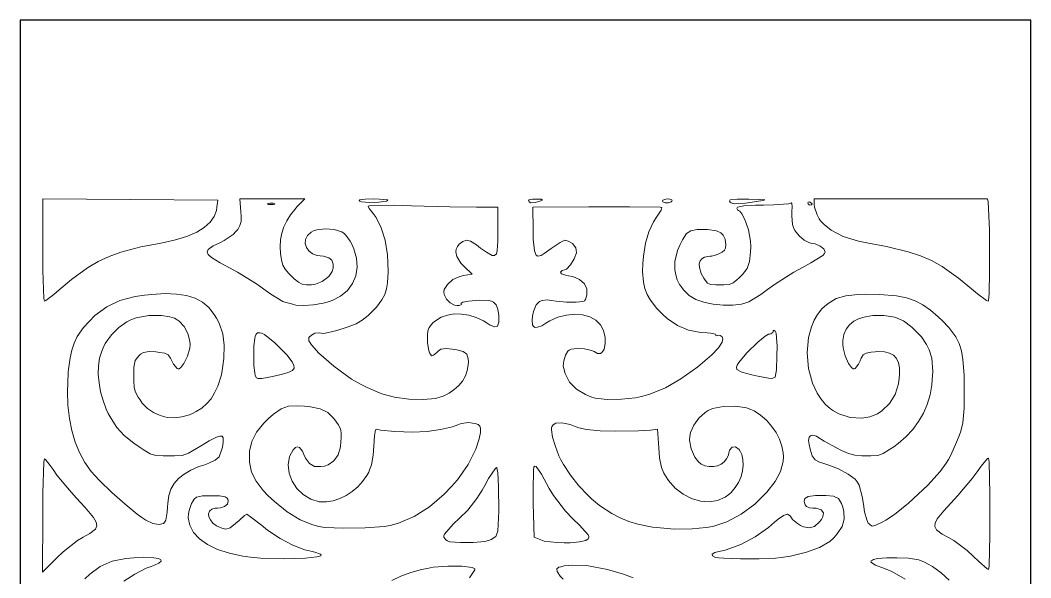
# Model space of a CAD drawing. Header units: metres. Extents: x 499 to 799, y -169 to 531.
# Drawn here: x 498.6 to 798.6, y 366 to 531.5 of the extents above; entities that cross this region are included whole.
import ezdxf

# ---------------------------------------------------------------- set-up
doc = ezdxf.new("R2010")
doc.units = ezdxf.units.M

msp = doc.modelspace()

# ---------------------------------------------------------------- linework, layer by layer
msp.add_lwpolyline([(498.59, -168.53), (798.59, -168.53), (798.59, 531.47), (498.59, 531.47)], close=True)
at = {"color": 7, "lineweight": 0}
for points in [[(505.28, 478.46), (531.23, 478.31), (557.23, 478.12), (556.98, 476.03), (556.89, 475.06), (556.16, 473.21), (554.94, 471.56), (553.24, 470.01), (551.01, 468.64), (548.29, 467.43), (545.08, 466.41), (541.34, 465.49), (539.3, 465.1), (534.39, 464.22), (528.46, 462.67), (524.96, 461.41), (521.76, 459.9), (518.6, 458.05), (513.79, 454.55), (510.19, 451.49), (508.59, 450.13), (506.21, 448.29), (505.77, 448.09), (505.58, 448.92), (505.28, 457.18), (505.28, 463.25)], [(578.85, 447.41), (577.44, 447.7), (576.52, 448.04), (573.02, 450.23), (570.93, 451.69), (568.69, 453.29), (563.11, 456.74), (560.68, 458.05), (557.91, 459.46), (555.33, 461.06), (554.36, 461.94), (554.07, 462.72), (554.41, 463.45), (555.91, 464.56), (557.81, 465.39), (559.17, 466.07), (561.79, 467.92), (562.62, 468.79), (563.15, 469.42), (563.83, 470.54), (564.13, 471.71), (564.13, 473.41), (564.08, 474.62), (563.83, 478.46), (573.46, 478.46), (583.08, 478.46), (580.84, 476.18), (580.11, 475.35), (578.8, 473.7), (577.73, 471.95), (576.86, 470.15), (576.27, 468.3), (575.88, 466.31), (575.79, 464.27), (575.88, 462.18), (576.03, 461.06), (576.18, 460.24), (576.57, 458.83), (577.25, 457.62), (578.36, 456.3), (579.09, 455.53), (579.92, 454.75), (581.18, 453.73), (582.3, 453.14), (583.56, 452.95), (584.39, 452.95), (585.02, 452.95), (586.28, 453.19), (588.18, 453.92), (590.22, 455.48), (591.19, 456.89), (591.48, 457.91), (591.53, 458.39), (591.48, 459.12), (591.09, 460.29), (590.17, 461.02), (588.66, 461.45), (587.64, 461.55), (586.77, 461.65), (585.36, 462.18), (584.24, 463.06), (583.56, 464.08), (583.22, 465.24), (583.32, 466.46), (583.9, 467.58), (584.92, 468.55), (585.65, 468.94), (586.62, 469.33), (589.15, 469.57), (591.82, 469.37), (594.06, 468.69), (594.79, 468.21), (595.27, 467.67), (596.49, 465.97), (597.02, 465.05), (597.65, 463.69), (598.43, 460.92), (598.62, 458.2), (598.19, 455.67), (597.22, 453.34), (595.71, 451.3), (593.67, 449.6), (591.19, 448.29), (589.73, 447.85), (588.52, 447.51), (585.65, 447.07), (582.74, 446.88), (580.4, 446.97), (579.67, 447.17)], [(574.09, 477), (574.09, 477), (574.18, 476.95), (574.18, 476.86), (573.7, 476.76), (573.02, 476.76), (572.34, 476.76), (571.9, 476.95), (572.24, 477.05), (572.73, 477.15), (573.7, 477.15)], [(599.21, 477.97), (599.4, 478.22), (601.01, 478.41), (603.34, 478.46), (605.23, 478.41), (607.61, 478.22), (607.76, 478.07), (607.32, 477.83), (605.09, 477.54), (602.27, 477.44), (599.94, 477.59), (599.4, 477.83)], [(649.5, 477.97), (649.69, 478.17), (650.66, 478.36), (651.78, 478.36), (653.19, 478.36), (653.63, 478.12), (652.85, 477.83), (651.44, 477.39), (650.18, 477.34), (649.69, 477.59), (649.55, 477.83)], [(689.39, 478.07), (690.26, 478.41), (690.85, 478.46), (691.48, 478.41), (692.01, 478.17), (692.11, 477.97), (692.06, 477.83), (691.82, 477.59), (690.99, 477.25), (690.51, 477.25), (690.02, 477.25), (689.39, 477.59), (689.29, 477.83)], [(702.85, 447.51), (702.85, 447.51), (704.26, 447.27), (707.22, 446.97), (710.14, 446.97), (712.66, 447.27), (713.73, 447.51), (714.85, 447.95), (718.49, 450.13), (720.39, 451.54), (722.53, 453.1), (728.21, 456.69), (730.84, 458.15), (733.26, 459.46), (736.86, 461.7), (737.39, 462.28), (737.54, 462.67), (737.15, 463.64), (736.08, 464.47), (734.53, 465.1), (733.65, 465.24), (732.92, 465.39), (731.32, 466.22), (729.82, 467.53), (728.55, 469.13), (728.16, 469.96), (727.87, 470.83), (727.63, 473.41), (727.68, 474.72), (727.73, 476.08), (727.63, 477.1), (727.43, 477.29), (727.29, 477.2), (726.66, 476.95), (722.28, 476.66), (719.27, 476.61), (716.84, 476.61), (713.39, 476.42), (711.55, 476.03), (711.3, 475.59), (711.55, 475.25), (711.84, 475.06), (712.18, 474.86), (712.81, 474.04), (713.73, 472.34), (714.75, 469.28), (715.34, 465.92), (715.43, 464.37), (715.38, 462.62), (715.09, 459.9), (714.36, 457.86), (713.05, 456.06), (712.03, 455.09), (711.35, 454.41), (710.19, 453.53), (709.02, 453.1), (707.42, 452.95), (706.3, 452.95), (705.13, 452.95), (703.63, 453.05), (702.65, 453.49), (701.92, 454.31), (701.49, 454.99), (700.76, 456.35), (700.22, 458.15), (700.18, 459.17), (700.42, 460.04), (700.95, 460.72), (701.73, 461.16), (702.75, 461.41), (703.38, 461.45), (703.92, 461.5), (705.57, 461.99), (706.4, 462.38), (706.93, 462.67), (707.66, 463.25), (708, 463.88), (708.05, 464.9), (708, 465.58), (707.85, 466.56), (707.27, 467.72), (706.59, 468.35), (705.28, 469.03), (702.65, 469.42), (700.95, 469.42), (699.59, 469.37), (697.7, 469.03), (696.39, 468.16), (695.22, 466.31), (694.49, 464.9), (693.71, 463.2), (692.94, 459.85), (692.89, 457.42), (693.18, 455.91), (693.62, 454.46), (694.35, 453.1), (694.78, 452.46), (695.51, 451.44), (697.21, 449.84), (699.16, 448.63), (701.49, 447.8)], [(709.12, 477.83), (709.31, 478.17), (711.4, 478.41), (714.9, 478.36), (718.11, 478.31), (719.61, 478.17), (719.17, 477.97), (718.45, 477.88), (713.88, 477.15), (710.67, 476.95), (709.65, 477.25), (709.36, 477.54)], [(732.49, 477.49), (732.78, 477.63), (733.02, 477.54), (733.51, 477.2), (733.65, 476.91), (733.51, 476.66), (733.02, 476.61), (732.78, 476.66), (732.49, 477), (732.44, 477.25)], [(777.09, 454.94), (772.23, 458.39), (769.12, 460.14), (765.87, 461.6), (762.22, 462.77), (755.71, 464.32), (749.93, 465.39), (747.45, 465.88), (742.93, 467.28), (739.29, 469.18), (737.2, 470.83), (736.18, 472), (735.79, 472.58), (735.16, 473.75), (734.33, 476.03), (734.24, 476.81), (734.24, 478.46), (759.75, 478.46), (779.62, 478.46), (785.74, 478.46), (785.94, 477.59), (786.28, 469.33), (786.32, 463.25), (786.37, 456.84), (786.23, 450.42), (786.08, 448.29), (785.94, 448.09), (785.45, 448.29), (782.78, 450.28), (780.98, 451.78)], [(607.81, 420.1), (607.81, 420.1), (609.65, 419.67), (613.93, 419.08), (618.25, 418.99), (621.9, 419.28), (623.16, 419.62), (624.13, 419.96), (625.88, 420.83), (627.44, 421.9), (628.8, 423.12), (629.87, 424.43), (630.74, 425.94), (631.28, 427.54), (631.57, 429.24), (631.62, 430.11), (631.57, 431.04), (631.13, 432.35), (630.06, 433.22), (628.17, 433.71), (626.81, 433.9), (625.06, 434.1), (623.5, 433.86), (622.68, 433.32), (622.24, 432.93), (621.32, 432.06), (620.68, 431.91), (620.34, 432.4), (620.1, 432.79), (619.86, 433.47), (619.52, 435.8), (619.47, 437.06), (619.47, 437.99), (619.61, 439.35), (619.96, 440.32), (620.64, 441.24), (621.12, 441.68), (621.9, 442.31), (623.55, 443.33), (625.45, 444.01), (627.44, 444.35), (629.58, 444.3), (631.76, 443.96), (633.95, 443.28), (636.09, 442.26), (637.16, 441.58), (638.08, 441), (639.49, 440.46), (640.31, 440.75), (640.7, 441.87), (640.7, 442.8), (640.7, 443.91), (640.41, 445.71), (639.88, 447.02), (639.05, 447.85), (638.52, 448.09), (637.69, 448.29), (634.82, 448.38), (631.67, 448.14), (630.01, 447.8), (629.53, 447.51), (629.53, 447.36), (629.58, 447.17), (628.9, 446.88), (628.26, 446.88), (627.54, 446.93), (626.22, 447.61), (625.11, 448.72), (624.43, 450.13), (624.33, 450.86), (624.43, 451.59), (625.4, 453.1), (627.05, 454.51), (629.09, 455.48), (630.21, 455.72), (632.73, 456.11), (630.35, 458.39), (629.38, 459.41), (628.17, 461.36), (627.88, 462.77), (627.97, 463.59), (628.36, 464.37), (628.94, 465.05), (629.33, 465.34), (629.96, 465.83), (631.08, 466.22), (632.25, 465.92), (634, 464.81), (635.26, 463.83), (636.96, 462.62), (638.66, 461.7), (639.39, 461.65), (639.93, 462.13), (640.22, 463.2), (640.41, 465.97), (640.41, 468.89), (640.41, 476.03), (634.05, 476.03), (626.17, 476.13), (614.76, 476.42), (609.61, 476.56), (602.56, 476.52), (601.83, 476.32), (602.17, 475.59), (603.34, 474.14), (604.26, 472.92), (605.77, 469.91), (606.88, 466.17), (607.61, 461.84), (607.76, 459.46), (607.86, 456.79), (607.66, 453.58), (607.32, 451.74), (606.79, 450.08), (605.96, 448.53), (604.31, 446.29), (602.75, 444.74), (601.83, 443.86), (600.13, 442.5), (598.33, 441.43), (595.95, 440.51), (594.45, 439.98), (592.16, 439.3), (588.76, 438.57), (587.93, 438.67), (587.35, 438.76), (586.09, 438.62), (585.02, 438.08), (584.29, 437.3), (584.24, 436.82), (584.29, 436.38), (585.02, 435.12), (587.21, 432.69), (591.68, 428.8), (596.97, 425.01), (599.64, 423.46), (601.54, 422.49), (605.96, 420.64)], [(666.36, 420.4), (663.69, 422), (661.69, 424.09), (660.33, 426.66), (659.94, 428.12), (659.8, 428.85), (659.94, 430.45), (660.43, 432.06), (661.11, 433.27), (661.55, 433.61), (662.13, 433.9), (663.93, 434.1), (666.11, 433.95), (668.16, 433.51), (668.93, 433.17), (670, 432.64), (670.83, 432.59), (671.27, 432.93), (671.51, 433.27), (671.9, 433.86), (672.24, 435.51), (672.24, 437.45), (671.75, 439.35), (671.36, 440.22), (670.88, 441.05), (669.47, 442.46), (667.67, 443.43), (665.53, 444.06), (663.2, 444.25), (660.72, 444.01), (658.19, 443.38), (655.77, 442.31), (654.6, 441.58), (653.43, 440.85), (652.12, 440.37), (651.49, 440.32), (651, 440.56), (650.71, 441.09), (650.57, 442.41), (650.71, 443.67), (650.95, 445.08), (651.78, 447.07), (652.75, 447.99), (653.58, 448.33), (654.99, 448.53), (656.2, 448.33), (657.66, 448.09), (660.77, 447.8), (663.59, 447.8), (665.63, 447.99), (666.07, 448.24), (666.36, 448.58), (666.8, 449.99), (666.84, 450.86), (666.8, 451.74), (666.07, 453.29), (664.66, 454.55), (662.62, 455.43), (661.35, 455.67), (660.43, 455.87), (659.26, 456.25), (658.97, 456.74), (659.51, 457.18), (660.14, 457.37), (660.72, 457.62), (661.98, 458.88), (663.05, 460.68), (663.69, 462.47), (663.64, 463.25), (663.49, 463.93), (662.57, 465.2), (661.89, 465.63), (661.3, 465.97), (660.28, 466.17), (658.87, 465.54), (656.25, 463.74), (654.16, 462.23), (653.24, 461.65), (652.27, 461.45), (651.73, 461.79), (651.25, 463.06), (650.91, 466.51), (650.86, 469.18), (650.76, 476.03), (667.43, 476.08), (679.43, 476.13), (688.56, 476.03), (689.05, 475.88), (688.81, 475.11), (687.45, 473.02), (686.57, 471.66), (685.21, 468.69), (684.24, 465.34), (683.61, 461.5), (683.41, 459.32), (683.32, 456.89), (683.61, 453.73), (684.04, 451.88), (684.72, 450.08), (685.65, 448.43), (687.54, 445.95), (689.24, 444.25), (690.65, 442.94), (693.71, 440.9), (697.02, 439.54), (700.61, 438.81), (702.51, 438.71), (703.53, 438.67), (704.94, 438.33), (705.08, 438.13), (705.13, 437.89), (705.33, 437.84), (705.52, 437.94), (705.71, 438.08), (706.35, 437.94), (706.69, 437.69), (706.93, 437.5), (707.12, 436.96), (706.98, 435.99), (705.91, 434.29), (703.92, 432.2), (702.56, 430.99), (699.74, 428.66), (694.73, 425.06), (690.12, 422.44), (685.45, 420.54), (682.98, 419.86), (681.23, 419.47), (677.1, 419.04), (672.87, 418.99), (669.27, 419.38), (667.96, 419.76)], [(533.32, 384.93), (529.73, 387.84), (525.79, 391.39), (522.15, 394.89), (520.74, 396.39), (519.67, 397.61), (517.77, 400.28), (516.22, 403.2), (514.91, 406.31), (513.89, 409.71), (513.2, 413.35), (512.77, 417.29), (512.67, 421.46), (512.72, 423.65), (512.86, 427.15), (513.4, 431.28), (513.89, 433.61), (514.61, 435.7), (515.54, 437.6), (517.38, 440.27), (519.04, 442.07), (520.78, 443.82), (524.28, 446.44), (528.12, 448.29), (532.74, 449.5), (535.51, 449.89), (537.69, 450.13), (541.58, 450.38), (544.98, 450.23), (547.95, 449.79), (550.52, 448.97), (552.71, 447.8), (554.6, 446.2), (556.21, 444.2), (556.89, 443.04), (557.66, 441.58), (558.73, 438.47), (559.17, 435.07), (559.02, 431.13), (558.73, 428.9), (558.3, 426.23), (557.23, 422.87), (556.3, 420.93), (555.23, 419.18), (553.97, 417.72), (552.51, 416.41), (550.86, 415.34), (549.94, 414.91), (548.82, 414.42), (546.59, 413.79), (544.35, 413.54), (542.21, 413.64), (540.12, 414.18), (538.18, 415.05), (536.38, 416.31), (534.83, 417.87), (534.15, 418.84), (533.56, 419.67), (532.83, 421.08), (532.45, 422.53), (532.3, 424.53), (532.3, 425.94), (532.35, 428.51), (532.74, 430.5), (533.37, 431.43), (533.81, 431.91), (534.29, 432.35), (535.17, 432.93), (536.82, 433.22), (538.86, 433.08), (540.03, 432.93), (541.53, 432.69), (542.5, 432.15), (543.18, 431.18), (543.57, 430.41), (544.11, 429.43), (545.18, 428.17), (545.52, 428.02), (545.76, 428.07), (546.29, 428.46), (547.17, 429.58), (548.24, 431.81), (548.92, 434.15), (549.02, 435.17), (548.97, 436.28), (548.33, 438.52), (547.27, 440.56), (545.76, 442.21), (544.88, 442.8), (544.35, 443.09), (542.99, 443.52), (540.51, 443.91), (536.72, 443.86), (533.03, 443.18), (531.43, 442.55), (530.21, 441.97), (527.83, 440.32), (525.64, 438.13), (523.85, 435.6), (523.17, 434.29), (522.78, 433.32), (522.15, 431.23), (521.85, 428.9), (521.76, 426.42), (522, 423.85), (522.44, 421.22), (523.17, 418.6), (524.14, 416.07), (524.72, 414.81), (525.55, 413.3), (527.3, 410.68), (529.48, 408.3), (532.35, 405.96), (534.15, 404.7), (535.36, 403.88), (537.16, 402.86), (538.81, 402.37), (541.05, 402.22), (542.7, 402.22), (544.35, 402.22), (546.68, 402.37), (548.58, 403), (550.91, 404.36), (552.61, 405.43), (554.65, 406.69), (556.84, 407.81), (557.81, 408.1), (558.49, 408.05), (558.83, 407.57), (558.88, 406.26), (558.59, 404.8), (558.25, 403.58), (557.62, 401.93), (556.5, 400.91), (554.55, 400.04), (553.05, 399.5), (551.64, 399.02), (549.26, 398), (547.22, 396.83), (545.57, 395.52), (544.3, 394.01), (543.33, 392.36), (542.7, 390.42), (542.36, 388.23), (542.26, 387.02), (542.21, 385.51), (541.78, 383.13), (541.53, 382.64), (541.1, 382.2), (539.78, 381.86), (537.99, 382.2), (535.85, 383.18), (534.68, 383.95)], [(750.32, 382.25), (749.88, 383.23), (749.25, 385.61), (748.91, 387.84), (748.57, 390.12), (747.6, 393.57), (747.06, 394.55), (746.48, 395.28), (744.39, 396.78), (741.53, 398.34), (738.37, 399.6), (736.81, 400.09), (735.84, 400.33), (734.53, 401.06), (733.65, 402.22), (733.07, 404.22), (732.83, 405.62), (732.63, 406.79), (732.78, 407.76), (733.12, 408.1), (733.41, 408.25), (733.9, 408.35), (734.97, 408.1), (735.4, 407.76), (737.2, 406.55), (740.94, 404.56), (742.35, 403.83), (744.49, 402.9), (746.34, 402.42), (748.42, 402.22), (749.74, 402.22), (751.15, 402.22), (753.14, 402.37), (754.74, 402.9), (756.64, 404.07), (757.9, 404.94), (759.21, 405.92), (761.54, 407.91), (763.58, 410.05), (765.29, 412.38), (766.74, 414.86), (767.86, 417.48), (768.69, 420.3), (769.17, 423.26), (769.32, 424.77), (769.46, 427.25), (769.17, 431.23), (768.44, 433.71), (767.67, 435.26), (766.11, 437.5), (764.7, 439.01), (763.29, 440.37), (760.81, 442.26), (758.19, 443.33), (754.94, 443.82), (752.89, 443.82), (751.68, 443.82), (749.49, 443.52), (747.65, 442.99), (746.04, 442.16), (744.73, 441.09), (743.76, 439.78), (743.13, 438.23), (742.79, 436.43), (742.74, 435.41), (742.84, 434.29), (743.47, 431.86), (744.49, 429.58), (745.32, 428.46), (745.85, 428.07), (746.14, 428.02), (746.48, 428.17), (747.4, 429.43), (747.89, 430.41), (748.23, 431.18), (748.86, 432.15), (749.74, 432.69), (751.24, 432.98), (752.36, 433.08), (753.38, 433.17), (755.18, 433.13), (756.64, 432.74), (757.8, 432.11), (758.73, 431.13), (759.31, 429.87), (759.6, 428.32), (759.65, 426.37), (759.55, 425.3), (759.31, 423.55), (758.29, 420.44), (756.64, 417.72), (754.4, 415.54), (753.04, 414.71), (752.36, 414.37), (750.85, 413.84), (748.42, 413.45), (744.97, 413.64), (741.57, 414.71), (739.97, 415.59), (739.14, 416.17), (737.64, 417.48), (736.33, 419.04), (735.16, 420.83), (733.75, 423.8), (732.58, 428.17), (732.2, 432.79), (732.58, 437.3), (733.46, 440.46), (734.29, 442.46), (735.31, 444.2), (736.57, 445.81), (737.3, 446.49), (738.42, 447.46), (740.8, 448.87), (743.66, 449.74), (747.21, 450.13), (749.45, 450.18), (753.67, 450.13), (758.73, 449.7), (761.64, 449.06), (764.22, 448.19), (766.55, 447.02), (768.83, 445.47), (771.12, 443.52), (772.28, 442.36), (774.23, 440.32), (776.31, 437.55), (777.29, 435.56), (778.02, 433.42), (778.45, 430.84), (778.79, 426.13), (778.84, 421.95), (778.84, 416.41), (778.4, 411.99), (777.77, 409.56), (777.29, 408.15), (776.56, 406.26), (774.86, 402.47), (774.18, 401.15), (773.5, 400.09), (771.65, 397.61), (768.01, 393.57), (762.32, 388.18), (758.09, 384.83), (755.57, 383.13), (754.45, 382.54), (752.6, 381.62), (751.53, 381.38), (750.95, 381.72), (750.56, 382.01)], [(568.21, 426.86), (568.21, 426.86), (568.35, 426.08), (568.69, 425.4), (569.13, 425.21), (570.3, 425.16), (573.46, 425.79), (576.03, 426.37), (577.83, 426.81), (579.38, 427.59), (579.87, 428.22), (579.82, 429.04), (579.33, 430.11), (577.73, 432.15), (575.93, 434), (574.18, 435.75), (571.07, 438.23), (570.2, 438.62), (569.71, 438.71), (569.03, 438.71), (568.6, 438.37), (568.35, 437.65), (568.21, 437.06), (567.92, 434.88), (567.92, 429.04)], [(712.76, 427.1), (711.3, 427.88), (711.25, 428.56), (711.45, 429.09), (711.89, 429.97), (714.32, 432.79), (717.57, 435.94), (719.71, 437.69), (720.68, 438.33), (720.97, 438.37), (721.41, 438.42), (722.04, 438.81), (722.09, 439.1), (722.14, 439.39), (722.43, 439.44), (722.72, 439.2), (723.01, 438.62), (723.26, 434.78), (723.21, 431.91), (723.06, 427.78), (722.67, 425.59), (722.04, 425.25), (721.51, 425.21), (720.68, 425.25), (717.57, 425.84), (715.82, 426.28)], [(585.46, 381.72), (581.67, 383.27), (577.83, 385.61), (574.04, 388.67), (572.14, 390.47), (570.73, 391.92), (568.6, 394.69), (567.28, 397.41), (566.7, 400.33), (566.65, 401.93), (566.7, 403.58), (567.33, 406.5), (568.69, 409.22), (570.88, 411.89), (572.34, 413.3), (573.75, 414.61), (576.03, 416.22), (578.22, 416.99), (580.99, 417.09), (582.93, 416.95), (584.73, 416.8), (587.64, 416.17), (589.93, 415.05), (591.72, 413.35), (592.5, 412.23), (592.99, 411.5), (593.62, 410.24), (593.86, 409.03), (593.91, 407.47), (593.81, 406.45), (593.67, 404.94), (592.94, 402.52), (591.72, 400.72), (589.98, 399.55), (588.91, 399.21), (587.84, 399.02), (585.99, 399.11), (584.49, 399.99), (583.32, 401.49), (582.83, 402.61), (582.4, 403.58), (581.52, 404.7), (580.79, 404.9), (580.31, 404.7), (579.58, 404.02), (579.09, 403.15), (578.56, 402.03), (578.17, 399.55), (578.46, 397.07), (579.33, 394.69), (580.74, 392.51), (582.59, 390.71), (584.83, 389.35), (587.3, 388.62), (588.62, 388.57), (589.54, 388.57), (591.48, 388.91), (593.43, 389.54), (595.32, 390.47), (597.12, 391.68), (598.77, 393.04), (600.23, 394.64), (601.49, 396.44), (602.03, 397.36), (602.32, 398.04), (602.85, 399.55), (603.39, 402.47), (603.53, 405.14), (603.73, 408.15), (604.07, 409.95), (604.5, 410.14), (604.8, 410.05), (605.57, 409.85), (609.75, 409.46), (612.47, 409.32), (614.9, 409.27), (619.42, 409.46), (623.4, 410), (626.95, 410.87), (628.51, 411.46), (629.53, 411.84), (631.76, 412.09), (632.88, 411.94), (633.61, 411.8), (634.58, 411.5), (635.07, 411.07), (635.26, 410.39), (635.26, 409.9), (635.21, 409.12), (634.87, 407.28), (633.85, 404.17), (631.52, 399.65), (628.41, 395.13), (626.61, 393.09), (624.47, 390.85), (620.1, 387.11), (615.58, 384.25), (610.87, 382.25), (608.39, 381.57), (606.59, 381.23), (601.01, 380.84), (594.54, 380.75), (589, 380.99), (587.25, 381.23)], [(686.33, 381.09), (681.95, 381.96), (679.23, 382.79), (676.66, 383.86), (674.23, 385.12), (670.58, 387.5), (668.2, 389.49), (667.04, 390.56), (664.46, 393.33), (661.94, 396.54), (659.85, 399.65), (659.12, 401.01), (658.49, 402.22), (657.47, 405.04), (656.64, 407.81), (656.3, 409.95), (656.35, 410.58), (656.45, 410.87), (656.79, 411.41), (657.61, 411.89), (659.36, 411.99), (661.84, 411.5), (663.3, 410.97), (664.46, 410.58), (666.7, 410.05), (670.78, 409.61), (675.35, 409.56), (682.15, 409.61), (685.65, 409.8), (687.79, 410.1), (688.13, 404.65), (688.32, 401.59), (688.95, 398.77), (689.68, 397.12), (690.17, 396.25), (691.04, 394.94), (693.03, 392.65), (695.37, 390.85), (697.89, 389.54), (700.52, 388.76), (703.14, 388.57), (705.62, 388.96), (707.9, 389.98), (708.92, 390.76), (709.65, 391.39), (710.87, 392.8), (711.84, 394.35), (712.61, 396.05), (713.05, 397.75), (713.25, 399.5), (713.15, 401.15), (712.76, 402.66), (712.42, 403.39), (711.98, 404.12), (710.91, 404.9), (709.94, 404.85), (709.16, 403.92), (708.97, 403.1), (708.82, 402.47), (708.29, 401.35), (707.56, 400.43), (706.64, 399.75), (705.57, 399.26), (704.4, 399.02), (703.14, 399.02), (701.83, 399.31), (701.2, 399.6), (700.76, 399.79), (699.98, 400.47), (698.86, 401.88), (697.79, 404.31), (697.31, 406.89), (697.36, 408.05), (697.6, 409.17), (698.57, 411.36), (700.03, 413.45), (701.88, 415.1), (702.85, 415.68), (704.11, 416.27), (707.37, 416.9), (710.91, 416.99), (714.17, 416.51), (715.43, 416.02), (716.45, 415.54), (718.35, 414.27), (720.1, 412.77), (721.65, 411.02), (722.96, 409.12), (723.98, 407.13), (724.71, 405.09), (725.1, 403.1), (725.15, 402.08), (725.05, 400.52), (724.32, 397.56), (722.72, 394.6), (720.19, 391.44), (718.49, 389.69), (716.65, 387.89), (712.57, 384.88), (708.39, 382.64), (704.16, 381.28), (702.17, 380.99), (698.04, 380.55), (692.84, 380.46), (689.63, 380.75)], [(505.33, 391.24), (505.62, 400.38), (505.82, 401.3), (506.11, 401.15), (507.52, 399.41), (508.35, 398.14), (509.46, 396.54), (513.2, 392.02), (515.2, 389.78), (517.87, 386.87), (520.35, 383.95), (521.17, 382.54), (521.37, 381.43), (520.93, 380.5), (519.28, 379.14), (517.29, 378.12), (515.59, 377.1), (511.31, 373.75), (509.41, 371.95), (505.24, 367.73), (505.28, 384.54)], [(651.15, 378.12), (650.91, 388.04), (650.86, 392.07), (650.95, 397.95), (651.1, 398.82), (651.25, 399.16), (651.73, 399.07), (653.29, 396.78), (655.62, 392.51), (656.88, 390.42), (660.43, 385.85), (662.66, 383.57), (664.61, 381.67), (667.18, 378.8), (667.43, 378.27), (667.43, 378.07), (667.18, 377.64), (666.45, 377.15), (664.61, 376.67), (661.84, 376.42), (660.04, 376.42), (657.85, 376.47), (654.11, 376.96), (653.09, 377.3)], [(781.47, 372.49), (781.47, 372.49), (783.17, 370.88), (785.64, 368.75), (786.03, 368.55), (786.23, 369.52), (786.42, 378.71), (786.42, 391), (786.23, 400.33), (786.03, 401.54), (785.74, 401.45), (783.89, 399.21), (782.68, 397.51), (781.17, 395.47), (776.95, 390.42), (774.86, 388.18), (772.77, 385.95), (770.82, 383.57), (770.24, 382.3), (770.14, 381.23), (770.63, 380.31), (772.28, 379), (774.18, 377.98), (775.73, 377.1), (779.67, 374.14)], [(625.4, 377.05), (625.4, 377.05), (626.13, 376.76), (629.24, 376.47), (633.07, 376.47), (636.52, 376.81), (637.59, 377.1), (638.42, 377.39), (639.73, 378.32), (640.02, 378.76), (640.36, 379.92), (640.65, 385.8), (640.61, 393.04), (640.41, 397.17), (640.12, 398.63), (639.97, 398.73), (639.54, 398.34), (637.64, 395.47), (636.52, 393.43), (635.75, 392.07), (634.14, 389.59), (631.42, 386.14), (629.04, 383.76), (627.15, 381.91), (624.57, 379), (624.33, 378.46), (624.38, 378.12), (624.96, 377.35)], [(564.71, 372.44), (560.73, 373.31), (557.18, 374.48), (554.21, 375.94), (551.83, 377.59), (550.04, 379.53), (548.92, 381.62), (548.48, 383.86), (548.58, 385.02), (548.77, 386.04), (549.45, 388.13), (549.89, 388.86), (550.18, 389.35), (550.91, 389.98), (552.71, 390.37), (555.33, 390.37), (557.71, 390.37), (559.46, 390.08), (560.04, 389.69), (560.19, 389.4), (560.34, 388.86), (560.09, 387.89), (559.27, 387.16), (557.96, 386.77), (557.13, 386.72), (556.45, 386.72), (555.43, 386.38), (554.8, 385.8), (554.51, 385.07), (554.6, 384.15), (555.04, 383.23), (555.77, 382.3), (556.89, 381.48), (557.57, 381.14), (558.39, 380.75), (559.66, 380.5), (560.92, 380.89), (562.47, 382.11), (563.54, 383.08), (565.15, 384.49), (565.83, 384.93), (566.94, 384.15), (570.2, 381.62), (572, 380.16), (575.74, 377.69), (579.53, 375.74), (583.12, 374.33), (584.83, 373.94), (586.04, 373.65), (587.69, 373.02), (587.89, 372.78), (587.79, 372.58), (586.62, 372.24), (583.32, 371.86), (576.91, 371.66), (569.96, 371.86), (566.94, 372.15)], [(705.03, 372.1), (704.06, 372.54), (703.97, 373.02), (704.79, 373.51), (705.57, 373.7), (707.9, 374.28), (712.47, 375.94), (716.79, 378.17), (720.73, 380.94), (722.48, 382.5), (723.55, 383.42), (725.15, 384.54), (726.32, 384.88), (727.14, 384.39), (727.53, 383.81), (727.87, 383.32), (729.33, 382.11), (730.2, 381.57), (731.13, 381.14), (732.83, 380.84), (734.38, 381.28), (735.79, 382.5), (736.42, 383.37), (736.86, 384.1), (737.01, 385.31), (736.33, 386.24), (734.92, 386.68), (733.9, 386.72), (732.88, 386.77), (732, 387.16), (731.61, 387.7), (731.52, 387.99), (731.32, 388.67), (731.52, 389.59), (732.54, 390.12), (734.63, 390.42), (736.18, 390.47), (737.78, 390.51), (740.02, 390.27), (741.48, 389.54), (742.4, 388.04), (742.79, 386.97), (743.13, 385.75), (743.23, 383.42), (742.55, 381.23), (741.09, 379.05), (740.07, 377.93), (738.9, 376.86), (735.84, 375.01), (732, 373.6), (727.24, 372.49), (724.52, 372.1), (722.82, 371.9), (717.91, 371.71), (712.37, 371.66), (707.51, 371.86), (705.86, 372)]]:
    msp.add_lwpolyline(points, close=True, dxfattribs=at)
for points in [[(517.77, 365.73), (519.23, 367.14), (522.34, 369.38), (525.89, 370.93), (529.97, 371.81), (532.3, 372), (535.17, 372.15), (538.28, 372), (539.59, 371.76), (540.32, 371.42), (540.41, 370.93), (539.78, 370.4), (538.47, 369.77), (537.5, 369.43), (535.99, 368.89), (532.59, 367.14), (529.34, 365.05)], [(761.25, 365.68), (757.37, 367.92), (755.18, 368.79), (752.51, 369.81), (751.15, 370.64), (751.24, 371.08), (751.58, 371.32), (751.92, 371.52), (753.04, 371.81), (755.81, 372), (758.82, 371.95), (762.27, 371.86), (765.33, 371.37), (767.03, 370.69), (767.96, 370.2), (769.37, 369.43), (771.99, 367.48), (774.32, 365.3)], [(608.93, 365.25), (611.6, 366.56), (614.51, 367.63), (617.67, 368.5), (619.37, 368.84), (621.22, 369.18), (625.49, 369.52), (629.67, 369.47), (632.78, 369.09), (633.56, 368.75), (633.56, 368.41), (631.96, 366.02)], [(659.75, 365.64), (658.92, 366.56), (658, 367.87), (657.85, 368.7), (658.49, 369.18), (659.07, 369.33), (660.09, 369.57), (662.47, 369.81), (666.7, 369.67), (672.97, 368.55), (677.63, 367.14), (680.55, 366.02)]]:
    msp.add_lwpolyline(points, dxfattribs=at)

doc.saveas('drawing.dxf')
